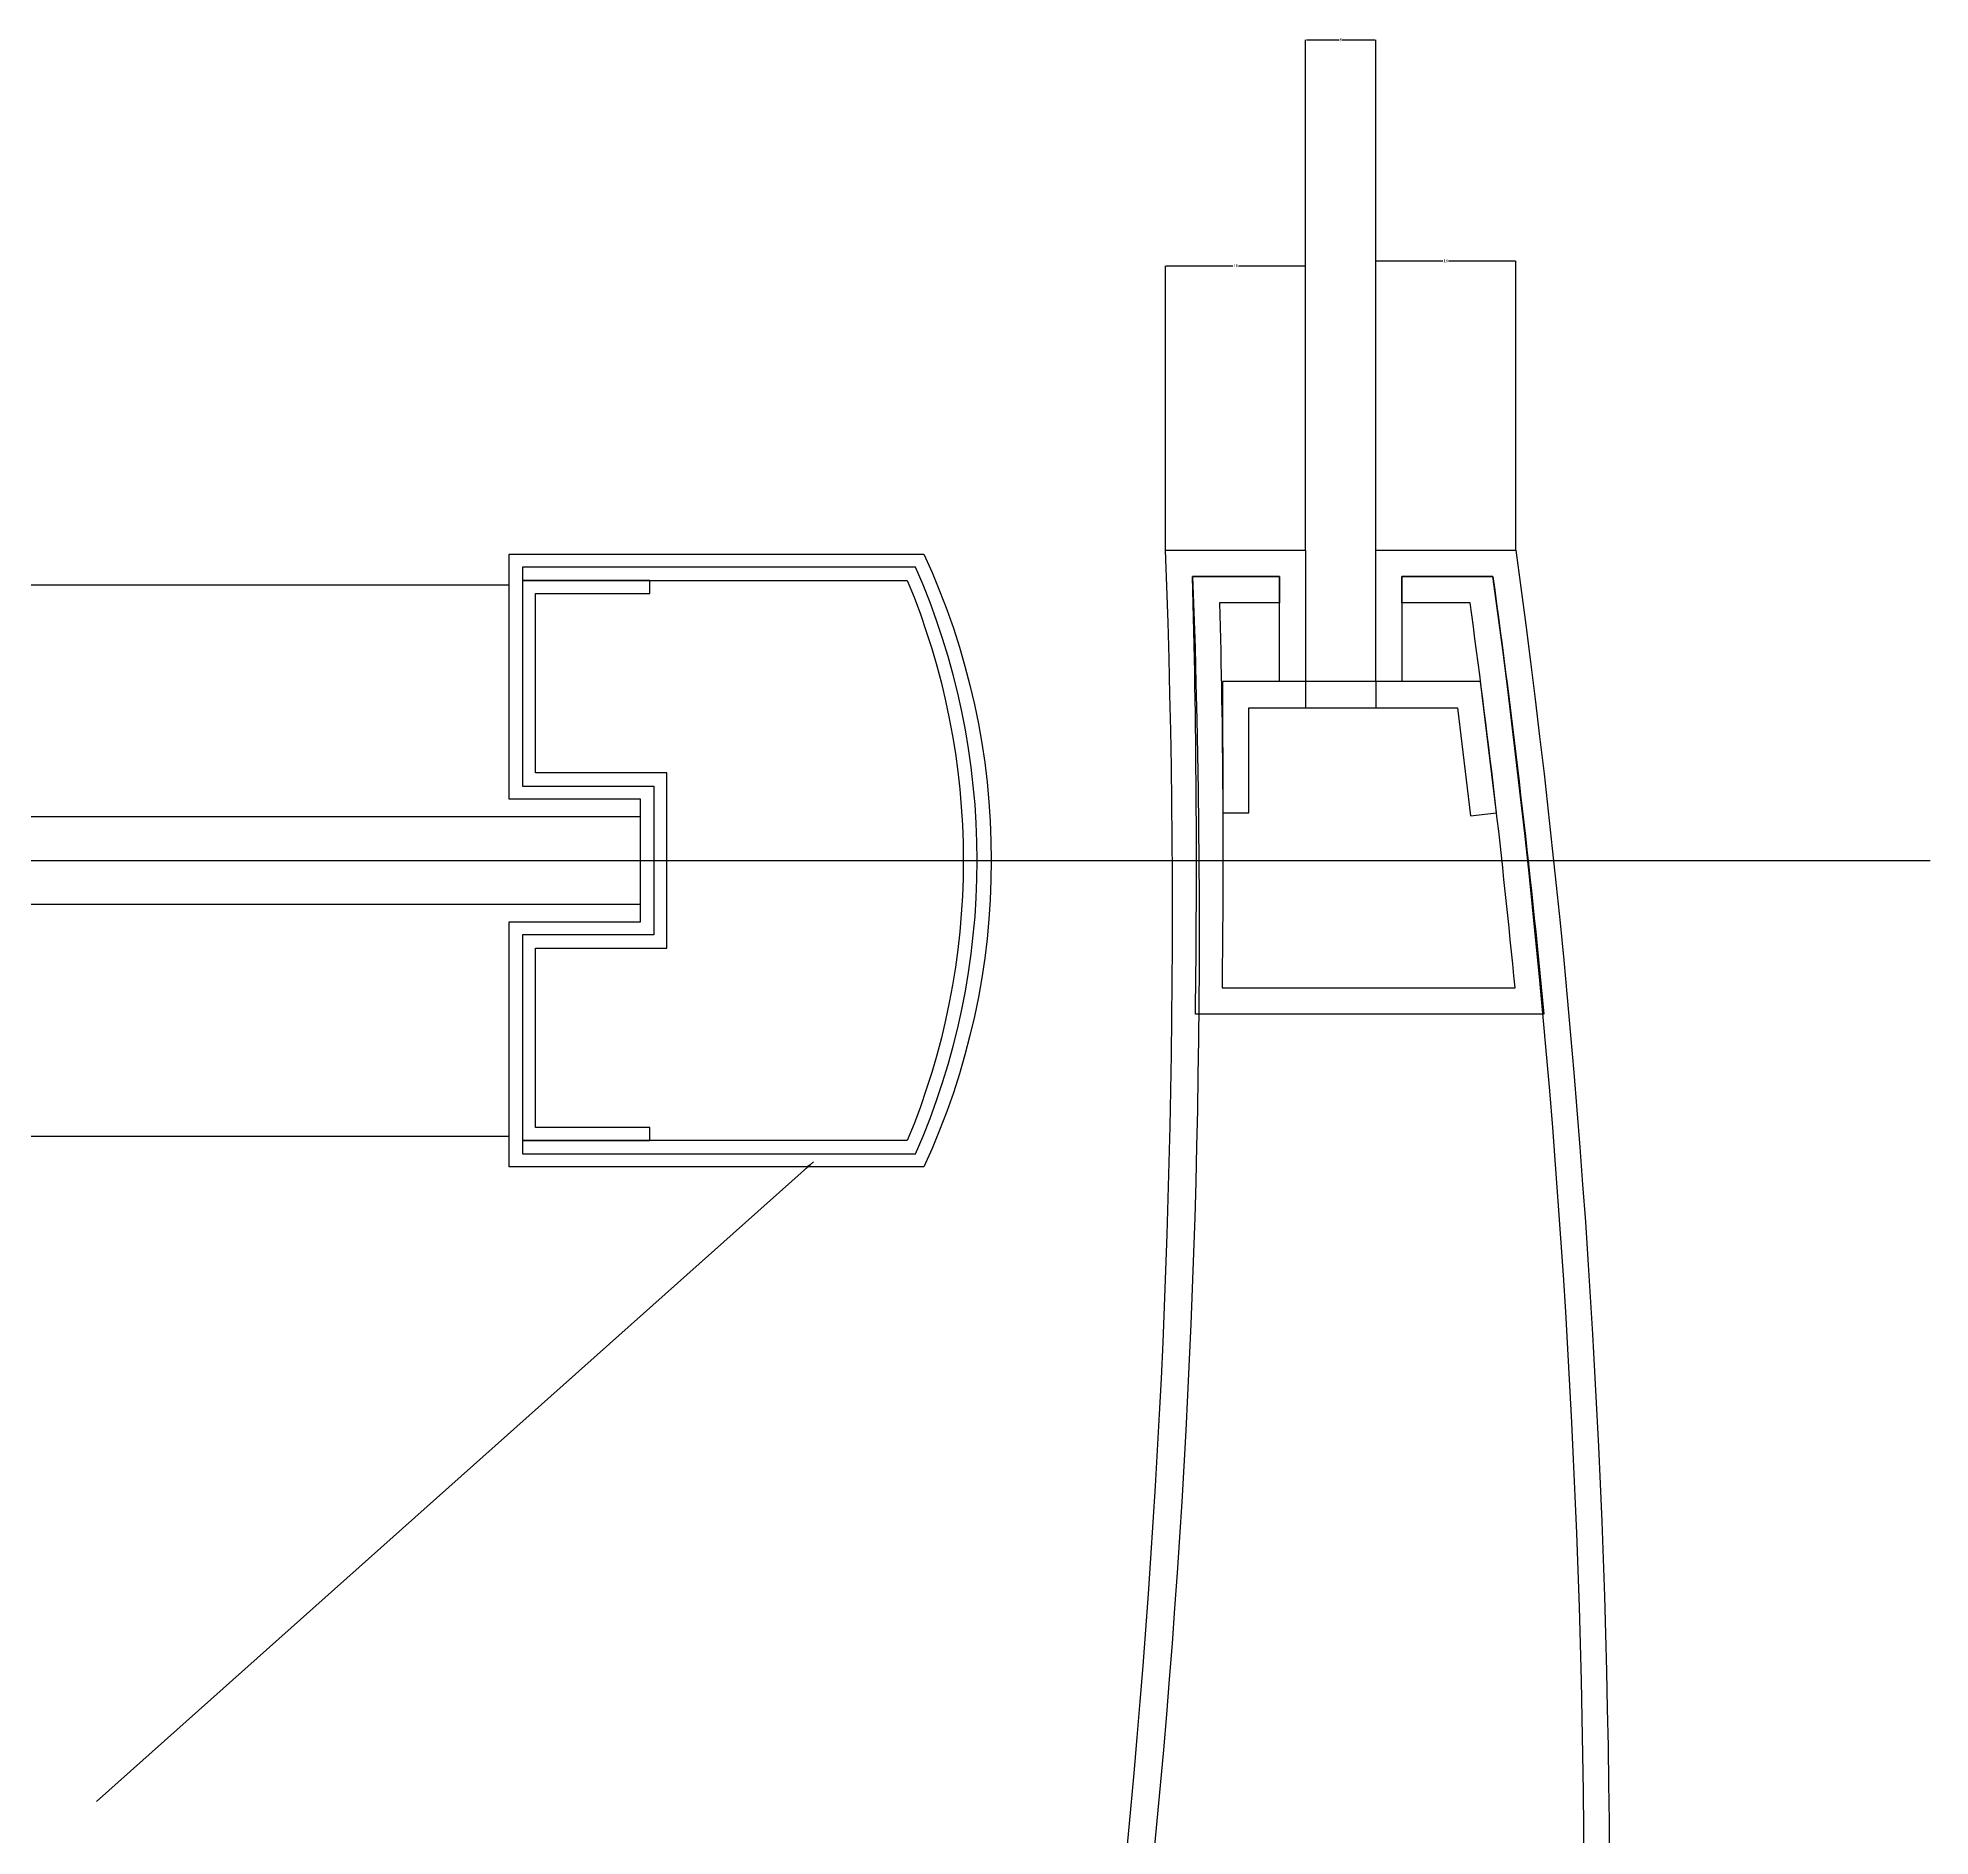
# Model space of a CAD drawing. Header units: metres. Extents: x 0 to 5442, y 0 to 7067.
# Drawn here: x 4794 to 5442, y 1402 to 2018 of the extents above; entities that cross this region are included whole.
import ezdxf

# ---------------------------------------------------------------- set-up
doc = ezdxf.new("R2010")
doc.units = ezdxf.units.M
for name, color, linetype in [('3', 3, 'Continuous'), ('7', 7, 'Continuous'), ('DIM', 3, 'Continuous')]:
    doc.layers.add(name, color=color, linetype=linetype)
doc.dimstyles.get("Standard").update_dxf_attribs({"dimtxt": 2.5, "dimasz": 2.5, "dimexe": 1.25, "dimexo": 0.625, "dimtad": 1, "dimcen": 2.5, "dimazin": 3, "dimtfac": 1, "dimtmove": 0, "dimatfit": 3})

# ---------------------------------------------------------------- blocks, each defined once
blk = doc.blocks.new('*D52')
for p, q in [((5180.2, 1842.76), (5180.2, 1940.3)), ((5180.45, 1940.3), (5203.2, 1940.3)), ((5205.2, 1940.3), (5227.95, 1940.3)), ((5228.2, 1842.76), (5228.2, 1940.3))]:
    blk.add_line(p, q)
at = {"layer": 'Defpoints'}
for p in [(5180.2, 1940.3), (5180.2, 1842.76), (5228.2, 1842.76)]:
    blk.add_point(p, dxfattribs=at)
at = {"layer": 'DIM', "insert": (5204.2, 1940.3), "char_height": 1, "attachment_point": 5}
blk.add_mtext('16', dxfattribs=at)
blk = doc.blocks.new('*D59')
for p, q in [((5228.2, 1842.76), (5228.2, 2017.75)), ((5228.45, 2017.75), (5239.7, 2017.75)), ((5240.7, 2017.75), (5251.95, 2017.75)), ((5252.2, 1842.76), (5252.2, 2017.75))]:
    blk.add_line(p, q)
at = {"layer": 'Defpoints'}
for p in [(5228.2, 2017.75), (5228.2, 1842.76), (5252.2, 1842.76)]:
    blk.add_point(p, dxfattribs=at)
at = {"layer": 'DIM', "insert": (5240.2, 2017.75), "char_height": 1, "attachment_point": 5}
blk.add_mtext('8', dxfattribs=at)
blk = doc.blocks.new('*D60')
for p, q in [((5252.2, 1842.76), (5252.2, 1941.97)), ((5252.45, 1941.97), (5275.2, 1941.97)), ((5277.2, 1941.97), (5299.95, 1941.97)), ((5300.2, 1842.76), (5300.2, 1941.97))]:
    blk.add_line(p, q)
at = {"layer": 'Defpoints'}
for p in [(5252.2, 1941.97), (5252.2, 1842.76), (5300.2, 1842.76)]:
    blk.add_point(p, dxfattribs=at)
at = {"layer": 'DIM', "insert": (5276.2, 1941.97), "char_height": 1, "attachment_point": 5}
blk.add_mtext('16', dxfattribs=at)

msp = doc.modelspace()

# ---------------------------------------------------------------- linework, layer by layer
at = {"layer": '3'}
for points in [[(4955.31, 1631.44), (4955.31, 1715.44), (5000.31, 1715.44), (5000.31, 1757.44), (4955.31, 1757.44), (4955.31, 1841.44), (5097.36, 1841.44, -0.22), (5097.36, 1631.44)], [(5091.66, 1832.44, -0.2), (5091.66, 1640.44), (4959.81, 1640.44), (4959.81, 1635.94), (5094.53, 1635.94, 0.21), (5094.53, 1836.94), (4959.81, 1836.94), (4959.81, 1832.44)]]:
    msp.add_lwpolyline(points, format="xyb", close=True, dxfattribs=at)
msp.add_lwpolyline([(4964.31, 1766.44), (4964.31, 1827.94), (5003.49, 1827.94), (5003.49, 1832.44), (4959.81, 1832.44), (4959.81, 1761.94), (5004.81, 1761.94), (5004.81, 1710.94), (4959.81, 1710.94), (4959.81, 1640.44), (5003.49, 1640.44), (5003.49, 1644.94), (4964.31, 1644.94), (4964.31, 1706.44), (5009.31, 1706.44), (5009.31, 1766.44)], close=True, dxfattribs=at)
at = {"layer": '7'}
for p, q in [((4621.21, 1830.94), (4955.31, 1830.94)), ((5228.2, 1797.76), (5228.2, 1788.76)), ((5252.2, 1797.76), (5252.2, 1788.76)), ((4621.21, 1641.94), (4955.31, 1641.94))]:
    msp.add_line(p, q, dxfattribs=at)
for points in [[(5115.73, 1057.42, 0.06), (5180.2, 1842.76), (5228.2, 1842.76), (5228.2, 1797.76), (5219.2, 1797.76), (5219.2, 1833.76), (5189.47, 1833.76, -0.06), (5124.92, 1057.52, -0.06)], [(5305.49, 1025.42, 0.06), (5292.38, 1833.76), (5261.2, 1833.76), (5261.2, 1797.76), (5252.2, 1797.76), (5252.2, 1842.76), (5300.2, 1842.76, -0.06), (5314.19, 1022.11, -0.06)]]:
    msp.add_lwpolyline(points, format="xyb", dxfattribs=at)
msp.add_lwpolyline([(5219.2, 1824.76), (5198.7, 1824.76, -0.01), (5199.54, 1692.76), (5299.97, 1692.76, 0.01), (5284.54, 1824.76), (5261.2, 1824.76), (5261.2, 1833.76), (5292.38, 1833.76, -0.01), (5309.86, 1683.76), (5190.41, 1683.76, 0.01), (5189.47, 1833.76), (5219.2, 1833.76)], format="xyb", close=True, dxfattribs=at)
msp.add_lwpolyline([(5293.62, 1752.76), (5288.14, 1797.76), (5199.74, 1797.76), (5199.77, 1752.76), (5208.77, 1752.81), (5208.7, 1788.76), (5280.21, 1788.76), (5284.68, 1751.73)], close=True, dxfattribs=at)
msp.add_lwpolyline([(4621.21, 1721.44), (5000.31, 1721.44), (5000.31, 1751.44), (4621.21, 1751.44)], dxfattribs=at)
at = {"layer": 'DIM'}
msp.add_line((2663.99, 1736.44), (5442.2, 1736.44), dxfattribs=at)

# ---------------------------------------------------------------- dimensions: what is measured, and where the dimension line sits
for base, p1, p2, text, picture, middle in [((5228.2, 2017.75), (5228.2, 1842.76), (5252.2, 1842.76), '8', '*D59', (5240.2, 2017.75)), ((5180.2, 1940.3), (5180.2, 1842.76), (5228.2, 1842.76), '16', '*D52', (5204.2, 1940.3)), ((5252.2, 1941.97), (5252.2, 1842.76), (5300.2, 1842.76), '16', '*D60', (5276.2, 1941.97))]:
    dim = msp.add_linear_dim(base=base, p1=p1, p2=p2, text=text, dimstyle='Standard', dxfattribs=at)
    dim.commit()
    dim.dimension.update_dxf_attribs({"geometry": picture, "text_midpoint": middle})

# ---------------------------------------------------------------- leaders
msp.add_leader([(5059.52, 1633.13), (4813.83, 1413.9)], dimstyle='Standard', dxfattribs=at)

doc.saveas('drawing.dxf')
